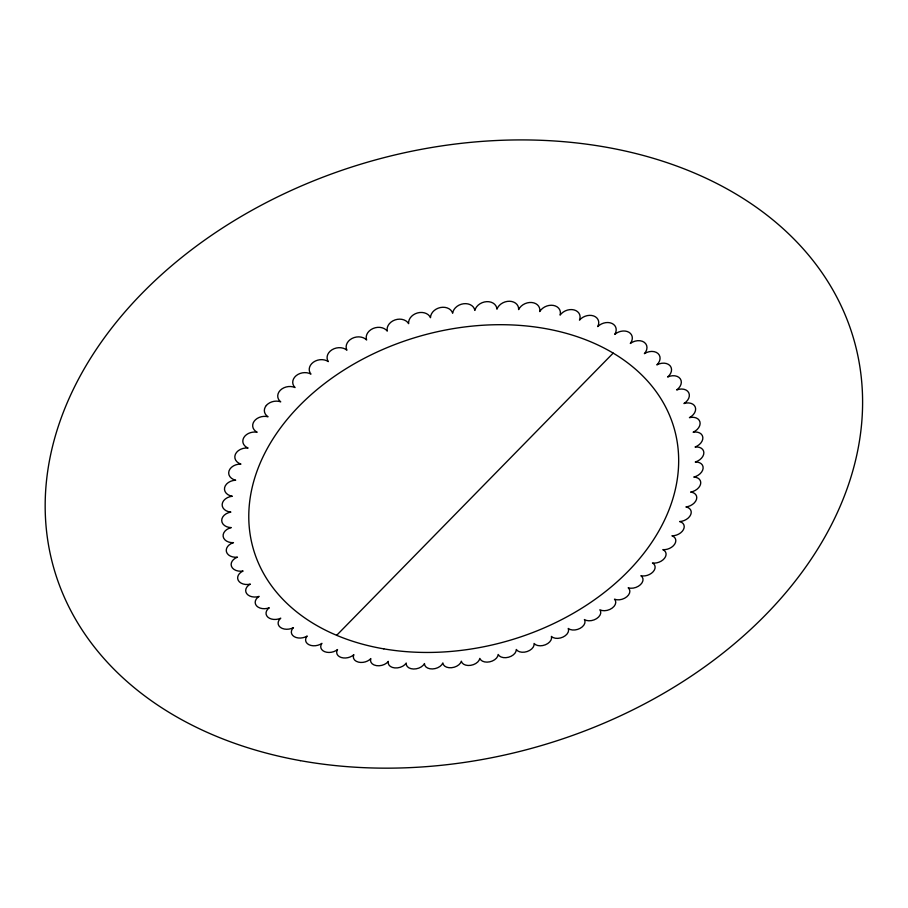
<?xml version="1.0" encoding="UTF-8"?>
<svg xmlns="http://www.w3.org/2000/svg" width="908" height="908" viewBox="0 0 908 908"><rect width="100%" height="100%" fill="white"/><g stroke="black" fill="none" stroke-linecap="round" stroke-linejoin="round"><path stroke-width="1.36" d="M336.664 635.316L613.172 353.11M300.276 760.632A416.034 304.362 -15.9 0 0 858.696 359.954A416.034 304.362 -15.9 0 0 202.677 241.528A416.034 304.362 -15.9 0 0 300.276 760.632M266.339 405.456A11.214 8.637 -9 0 0 268.053 416.772A11.157 8.524 -8.5 0 0 254.127 421.301A11.157 8.524 -8.5 0 0 257.168 432.231A11.1 8.41 -8.1 0 0 243.798 437.611A11.1 8.41 -8.1 0 0 248.111 448.053A11.032 8.297 -7.9 0 0 235.422 454.204A11.032 8.297 -7.9 0 0 240.938 464.09A10.964 8.172 -7.7 0 0 229.009 470.946A10.964 8.172 -7.7 0 0 235.671 480.207A10.885 8.047 -7.6 0 0 224.605 487.687A10.885 8.047 -7.6 0 0 232.323 496.245A10.805 7.922 -7.6 0 0 222.176 504.269A10.805 7.922 -7.6 0 0 230.859 512.089A10.714 7.797 -7.7 0 0 221.711 520.556A10.714 7.797 -7.7 0 0 231.268 527.593A10.635 7.673 -7.8 0 0 223.152 536.435A10.635 7.673 -7.8 0 0 233.481 542.655A10.544 7.548 -8 0 0 226.444 551.78A10.544 7.548 -8 0 0 237.465 557.16A10.453 7.423 -8.2 0 0 231.529 566.49A10.453 7.423 -8.2 0 0 243.117 570.996A10.374 7.309 -8.4 0 0 238.305 580.45A10.374 7.309 -8.4 0 0 250.37 584.105A10.283 7.196 -8.7 0 0 246.681 593.605A10.283 7.196 -8.7 0 0 259.132 596.386A10.204 7.094 -9 0 0 256.567 605.852A10.204 7.094 -9 0 0 269.301 607.77A10.113 6.992 -9.4 0 0 267.849 617.145A10.113 6.992 -9.4 0 0 280.765 618.2A10.033 6.889 -9.8 0 0 280.424 627.405A10.033 6.889 -9.8 0 0 293.443 627.632A9.965 6.799 -10.2 0 0 294.169 636.621A9.965 6.799 -10.2 0 0 307.199 636.031A9.886 6.719 -10.6 0 0 308.981 644.725A9.886 6.719 -10.6 0 0 321.92 643.341A9.818 6.64 -11 0 0 324.724 651.694A9.818 6.64 -11 0 0 337.515 649.549A9.761 6.572 -11.5 0 0 341.294 657.505A9.761 6.572 -11.5 0 0 353.859 654.634A9.704 6.504 -11.9 0 0 358.569 662.159A9.704 6.504 -11.9 0 0 370.827 658.572A9.648 6.447 -12.4 0 0 376.445 665.632A9.648 6.447 -12.4 0 0 388.329 661.376A9.602 6.401 -12.9 0 0 394.787 667.913A9.602 6.401 -12.9 0 0 406.239 663.044A9.568 6.356 -13.4 0 0 413.503 669.014A9.568 6.356 -13.4 0 0 424.456 663.555A9.534 6.322 -13.8 0 0 432.458 668.946A9.534 6.322 -13.8 0 0 442.854 662.942A9.511 6.288 -14.3 0 0 451.56 667.72A9.511 6.288 -14.3 0 0 461.343 661.206A9.489 6.277 -14.8 0 0 470.696 665.337A9.489 6.277 -14.8 0 0 479.821 658.357A9.477 6.265 -15.3 0 0 489.741 661.83A9.477 6.265 -15.3 0 0 498.163 654.43A9.477 6.254 -15.8 0 0 508.616 657.21A9.477 6.254 -15.8 0 0 516.277 649.447A9.477 6.254 -16.3 0 0 527.196 651.524A9.477 6.254 -16.3 0 0 534.063 643.432A9.489 6.265 -16.8 0 0 545.379 644.782A9.489 6.265 -16.8 0 0 551.406 636.417A9.5 6.288 -17.3 0 0 563.074 637.03A9.5 6.288 -17.3 0 0 568.226 628.45A9.523 6.311 -17.8 0 0 580.155 628.313A9.523 6.311 -17.8 0 0 584.411 619.551A9.557 6.345 -18.3 0 0 596.545 618.654A9.557 6.345 -18.3 0 0 599.87 609.779A9.591 6.379 -18.8 0 0 612.14 608.122A9.591 6.379 -18.8 0 0 614.489 599.178A9.636 6.435 -19.3 0 0 626.826 596.76A9.636 6.435 -19.3 0 0 628.188 587.805A9.682 6.481 -19.7 0 0 640.515 584.627A9.682 6.481 -19.7 0 0 640.878 575.706A9.738 6.549 -20.2 0 0 653.113 571.779A9.738 6.549 -20.2 0 0 652.443 562.971A9.795 6.617 -20.6 0 0 664.52 558.284A9.795 6.617 -20.6 0 0 662.817 549.646A9.863 6.685 -21.1 0 0 674.644 544.221A9.863 6.685 -21.1 0 0 671.909 535.811A9.943 6.776 -21.5 0 0 683.406 529.67A9.943 6.776 -21.5 0 0 679.615 521.544A10.011 6.855 -21.9 0 0 690.704 514.711A10.011 6.855 -21.9 0 0 685.88 506.948A10.09 6.958 -22.3 0 0 696.47 499.434A10.09 6.958 -22.3 0 0 690.625 492.091A10.17 7.06 -22.6 0 0 700.624 483.941A10.17 7.06 -22.6 0 0 693.769 477.075A10.26 7.162 -23 0 0 703.11 468.335A10.26 7.162 -23 0 0 695.267 462.024A10.34 7.275 -23.3 0 0 703.859 452.717A10.34 7.275 -23.3 0 0 695.063 447.02A10.431 7.389 -23.6 0 0 702.815 437.225A10.431 7.389 -23.6 0 0 693.122 432.197A10.521 7.514 -23.8 0 0 699.955 421.948A10.521 7.514 -23.8 0 0 689.422 417.657A10.601 7.627 -24 0 0 695.256 407.034A10.601 7.627 -24 0 0 683.928 403.538A10.692 7.752 -24.1 0 0 688.684 392.596A10.692 7.752 -24.1 0 0 676.653 389.952A10.771 7.877 -24.2 0 0 680.274 378.784A10.771 7.877 -24.2 0 0 667.607 377.024A10.862 8.013 -24.2 0 0 670.036 365.708A10.862 8.013 -24.2 0 0 656.836 364.891A10.93 8.138 -24.1 0 0 658.016 353.518A10.93 8.138 -24.1 0 0 644.374 353.666A11.009 8.263 -24 0 0 644.271 342.316A11.009 8.263 -24 0 0 630.311 343.462A11.078 8.376 -23.7 0 0 628.892 332.249A11.078 8.376 -23.7 0 0 614.727 334.405A11.134 8.49 -23.4 0 0 611.969 323.43A11.134 8.49 -23.4 0 0 597.736 326.596A11.202 8.603 -23 0 0 593.65 315.95A11.202 8.603 -23 0 0 579.474 320.138A11.248 8.705 -22.5 0 0 574.06 309.923A11.248 8.705 -22.5 0 0 560.088 315.11A11.293 8.796 -21.8 0 0 553.381 305.417A11.293 8.796 -21.8 0 0 539.738 311.569A11.327 8.876 -21.1 0 0 531.793 302.512A11.327 8.876 -21.1 0 0 518.627 309.594A11.361 8.944 -20.2 0 0 509.49 301.252A11.361 8.944 -20.2 0 0 496.926 309.208A11.384 9.001 -19.3 0 0 486.677 301.66A11.384 9.001 -19.3 0 0 474.861 310.423A11.395 9.046 -18.3 0 0 463.591 303.749A11.395 9.046 -18.3 0 0 452.649 313.26A11.407 9.069 -17.2 0 0 440.459 307.528A11.407 9.069 -17.2 0 0 430.494 317.686A11.418 9.08 -16.1 0 0 417.521 312.942A11.418 9.08 -16.1 0 0 408.634 323.657A11.418 9.08 -15 0 0 394.98 319.945A11.418 9.08 -15 0 0 387.273 331.114A11.407 9.057 -13.9 0 0 373.097 328.48A11.407 9.057 -13.9 0 0 366.628 340.001A11.384 9.023 -12.8 0 0 352.066 338.434A11.384 9.023 -12.8 0 0 346.913 350.193A11.373 8.966 -11.9 0 0 332.09 349.716A11.373 8.966 -11.9 0 0 328.299 361.611A11.339 8.898 -11 0 0 313.374 362.201A11.339 8.898 -11 0 0 310.956 374.107A11.305 8.819 -10.2 0 0 296.076 375.742A11.305 8.819 -10.2 0 0 295.055 387.557A11.259 8.739 -9.5 0 0 280.356 390.213A11.259 8.739 -9.5 0 0 280.72 401.835A11.214 8.637 -9 0 0 266.339 405.456M383.789 648.857A218.885 158.582 -15.9 0 0 676.494 438.019A218.885 158.582 -15.9 0 0 330.898 378.852A218.885 158.582 -15.9 0 0 383.789 648.857"/></g></svg>
